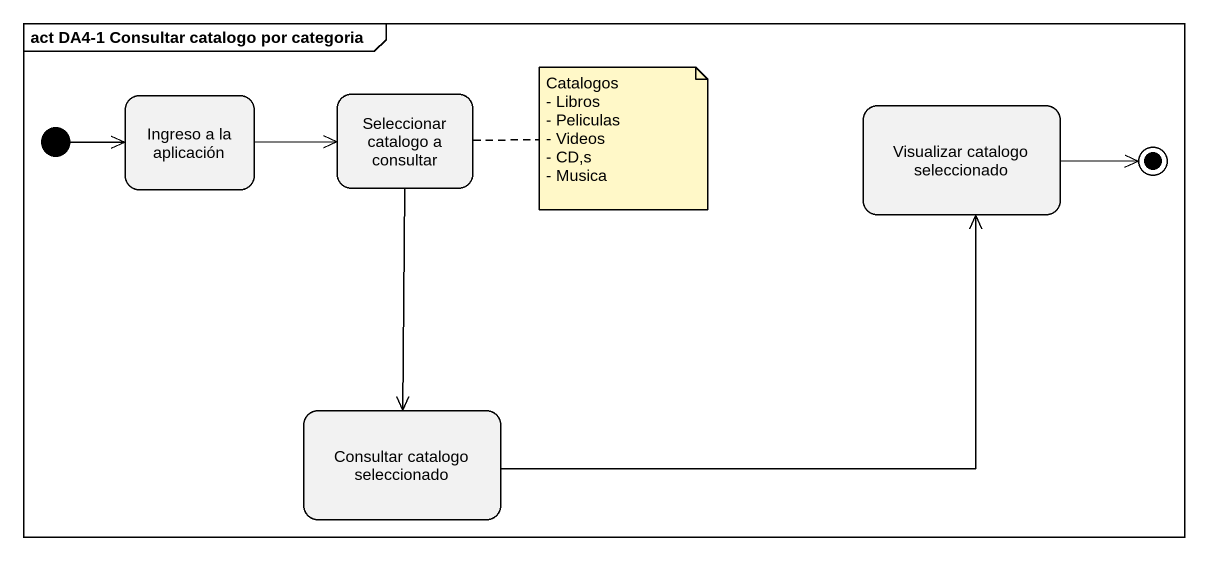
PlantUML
@startuml
mainframe act DA4-1 Consultar catalogo por categoria
hide empty description
state "Ingreso a la aplicación" as Ingreso_a_la_aplicación
state "Seleccionar catalogo a consultar" as Seleccionar_catalogo_a
state "Visualizar catalogo seleccionado" as Visualizar_catalogo
state "Consultar catalogo seleccionado" as Consultar_catalogo
[*] -right-> Ingreso_a_la_aplicación
Ingreso_a_la_aplicación -right-> Seleccionar_catalogo_a
Seleccionar_catalogo_a --> Consultar_catalogo
Consultar_catalogo -right-> Visualizar_catalogo
Visualizar_catalogo -right-> [*]
note right of Seleccionar_catalogo_a
  Catalogos
  - Libros
  - Peliculas
  - Videos
  - CD,s
  - Musica
end note
@enduml
